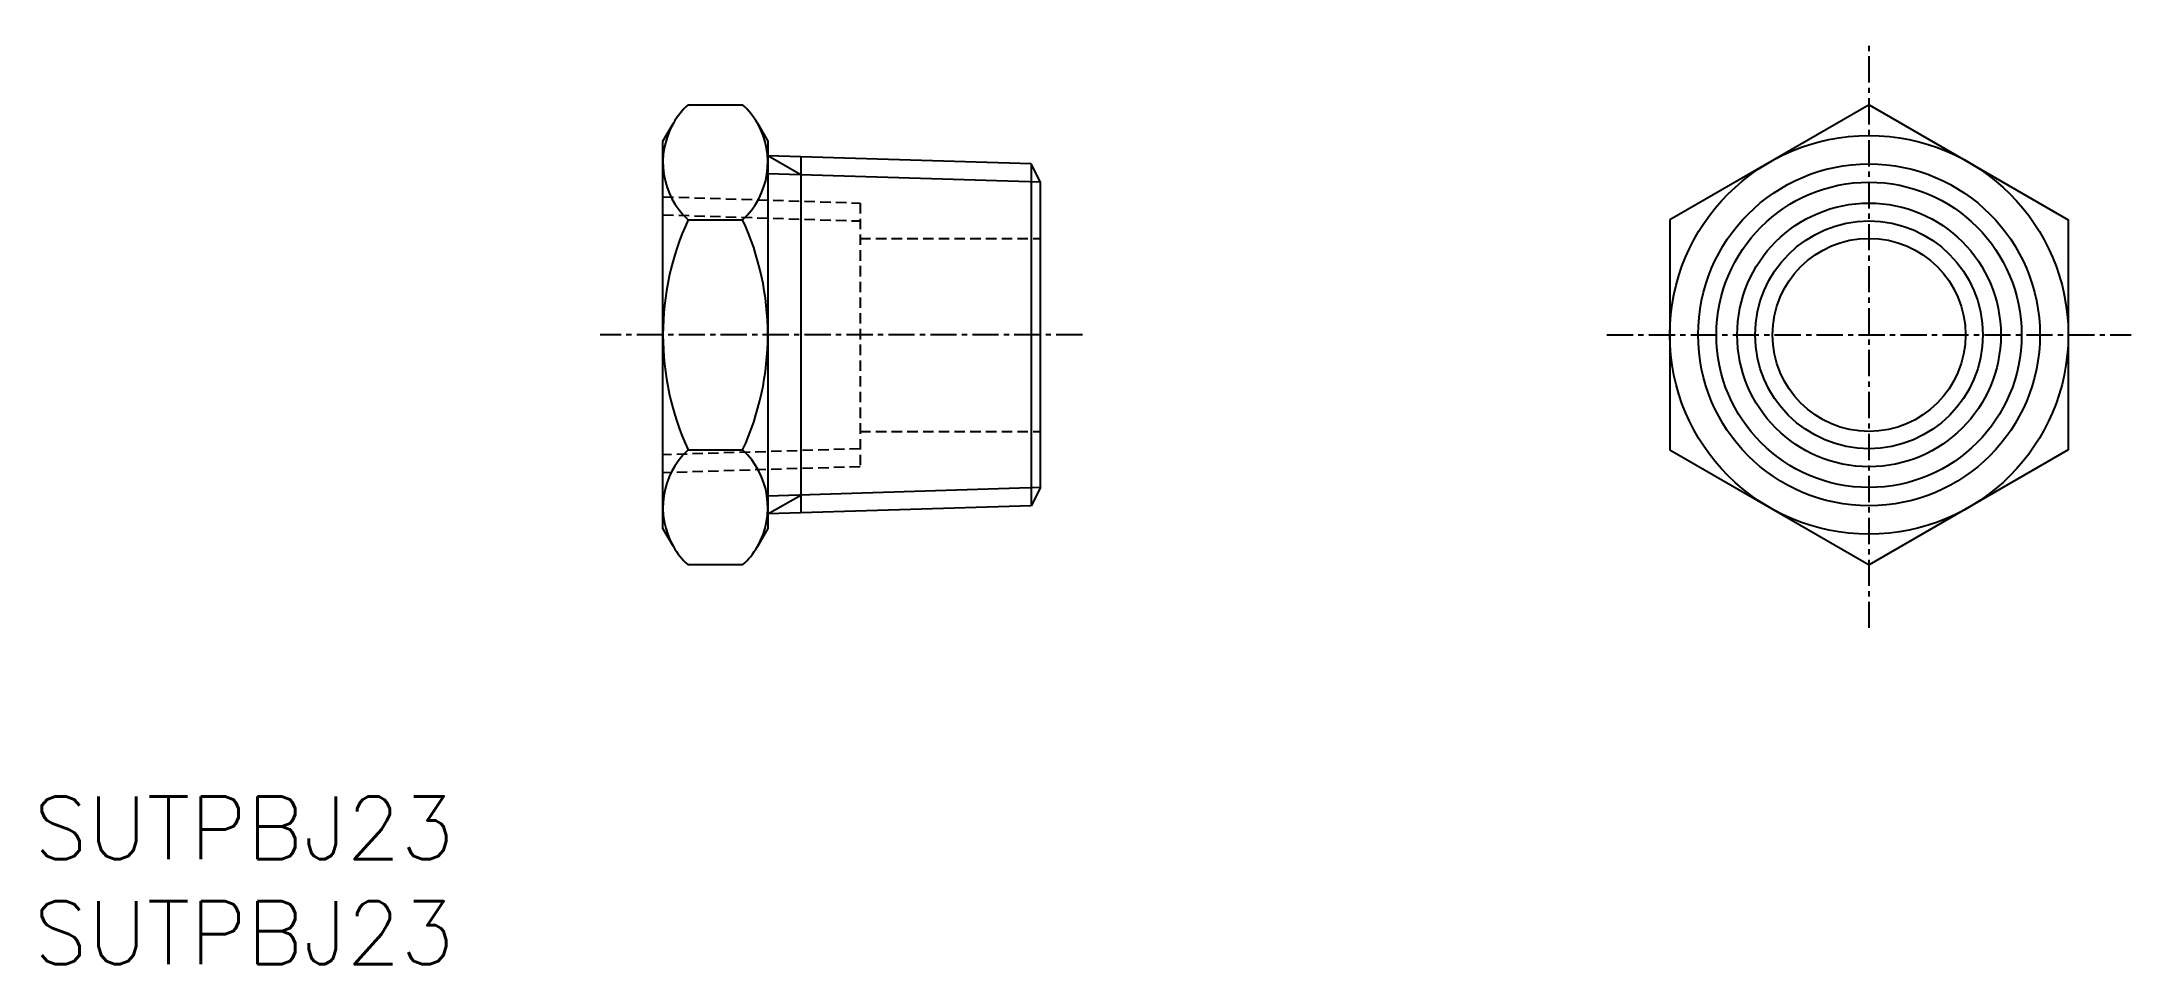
# Model space of a CAD drawing. Extents: x 0.4 to 100, y 0 to 44.
import ezdxf

# ---------------------------------------------------------------- set-up
doc = ezdxf.new("R2010")
doc.units = 0
doc.linetypes.add('CENTER', pattern=[2, 1.25, -0.25, 0.25, -0.25])
doc.linetypes.add('DASHED', pattern=[0.75, 0.5, -0.25])
doc.layers.get('0').update_dxf_attribs({"linetype": 'CONTINUOUS'})
doc.layers.add('CENTER', color=1, linetype='CENTER')
doc.styles.get("Standard").update_dxf_attribs({"font": 'txt.shx'})

# ---------------------------------------------------------------- blocks, each defined once
blk = doc.blocks.new('*U5')
at = {"color": 7, "linetype": 'CONTINUOUS'}
blk.add_text('SUTPBJ23', height=3, dxfattribs=at).set_placement((0, 0))
blk = doc.blocks.new('*U6')
at = {"color": 7, "linetype": 'CONTINUOUS'}
blk.add_text('SUTPBJ23', height=3, dxfattribs=at).set_placement((0, 5))

msp = doc.modelspace()

# ---------------------------------------------------------------- linework, layer by layer
at = {"color": 7, "linetype": 'CONTINUOUS'}
for p, q in [((31.2, 40.97), (33.8, 40.97)), ((87.5, 40.97), (78, 35.485)), ((87.5, 40.97), (97, 35.485)), ((30, 39.228), (30.5, 40.094)), ((34.5, 40.094), (35, 39.228)), ((30, 20.772), (30, 39.228)), ((35, 39.228), (35, 20.772)), ((47.547, 38.147), (35, 38.539)), ((36.567, 38.49), (36.567, 21.51)), ((48, 37.277), (47.547, 38.147)), ((47.547, 38.147), (47.547, 21.853)), ((48, 22.723), (48, 37.277)), ((31.2, 35.485), (33.8, 35.485)), ((78, 35.485), (78, 24.515)), ((97, 35.485), (97, 24.515)), ((31.2, 24.515), (33.8, 24.515)), ((78, 24.515), (87.5, 19.03)), ((97, 24.515), (87.5, 19.03)), ((48, 22.723), (47.547, 21.853)), ((47.547, 21.853), (35, 21.461)), ((30.5, 19.906), (30, 20.772)), ((35, 20.772), (34.5, 19.906)), ((33.8, 19.03), (31.2, 19.03))]:
    msp.add_line(p, q, dxfattribs=at)
at = {"color": 3, "linetype": 'CONTINUOUS'}
for p, q in [((36.567, 37.634), (35, 38.539)), ((48, 37.277), (35, 37.683)), ((48, 22.723), (35, 22.317)), ((35, 21.461), (36.567, 22.366))]:
    msp.add_line(p, q, dxfattribs=at)
at = {"color": 3, "linetype": 'DASHED'}
for p, q in [((30, 36.579), (39.4, 36.285)), ((39.4, 36.285), (39.4, 23.715)), ((30, 35.722), (39.4, 35.428)), ((39.4, 34.6), (48, 34.6)), ((39.4, 25.4), (48, 25.4)), ((39.4, 24.572), (30, 24.278)), ((39.4, 23.715), (30, 23.422))]:
    msp.add_line(p, q, dxfattribs=at)
at = {"color": 7, "linetype": 'CONTINUOUS'}
for radius in [9.5, 8.147, 5.428, 4.6]:
    msp.add_circle((87.5, 30), radius, dxfattribs=at)
at = {"color": 3, "linetype": 'CONTINUOUS'}
for radius in [7.277, 6.285]:
    msp.add_circle((87.5, 30), radius, dxfattribs=at)
at = {"color": 7, "linetype": 'CONTINUOUS'}
for centre, radius, start, end in [((33.734, 38.227), 3.734, 132.73444, 150), ((31.266, 38.227), 3.734, 30, 47.26556), ((33.734, 38.227), 3.734, 150, 227.26556), ((31.266, 38.227), 3.734, 312.73444, 30), ((43.135, 30), 13.135, 155.31796, 204.68204), ((21.865, 30), 13.135, 335.31796, 24.68204), ((33.734, 21.773), 3.734, 132.73444, 210), ((31.266, 21.773), 3.734, 330, 47.26556), ((33.734, 21.773), 3.734, 210, 227.26556), ((31.266, 21.773), 3.734, 312.73444, 330)]:
    msp.add_arc(centre, radius, start, end, dxfattribs=at)
at = {"layer": 'CENTER', "color": 1, "linetype": 'CENTER'}
for p, q in [((87.5, 16.03), (87.5, 43.97)), ((50, 30), (27, 30)), ((75, 30), (100, 30))]:
    msp.add_line(p, q, dxfattribs=at)

# ---------------------------------------------------------------- block references
at = {"color": 7, "linetype": 'CONTINUOUS'}
for name in ['*U6', '*U5']:
    msp.add_blockref(name, (0, 0), dxfattribs=at)

doc.saveas('drawing.dxf')
